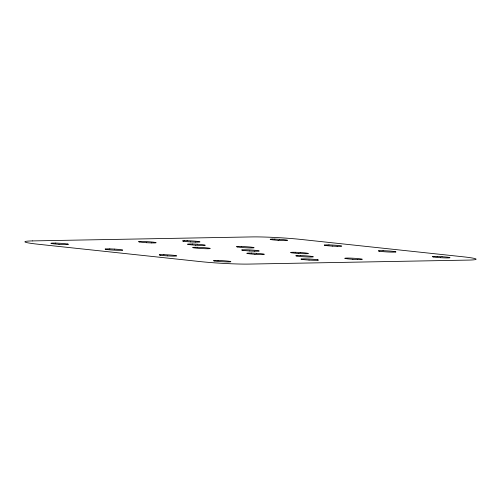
<?xml version="1.0" encoding="UTF-8"?>
<svg xmlns="http://www.w3.org/2000/svg" width="501" height="501" viewBox="0 0 501 501"><rect width="100%" height="100%" fill="white"/><g stroke="black" fill="none" stroke-linecap="round" stroke-linejoin="round"><path stroke-width="0.75" d="M32.684 240.906L251.834 236.917A34.726 2.123 3.3 0 1 268.705 237.192A34.982 2.136 3.3 0 1 288.551 238.319A34.732 2.123 3.3 0 1 300.807 239.415L463.174 256.8A34.726 2.123 3.3 0 1 474.56 258.485A34.982 2.136 3.3 0 1 474.723 259.712A34.726 2.123 3.3 0 1 468.316 260.094L249.172 264.083A34.732 2.123 3.3 0 1 232.295 263.808A34.982 2.136 3.3 0 1 212.449 262.681A34.726 2.123 3.3 0 1 200.193 261.585L37.825 244.2A34.732 2.123 3.3 0 1 26.44 242.515A34.976 2.136 3.3 0 1 26.277 241.288A34.732 2.123 3.3 0 1 32.684 240.906M271.21 239.628A8.68 0.532 3.3 0 0 273.414 239.916A8.68 0.532 3.3 0 0 278.187 240.305M272.131 239.096A8.68 0.532 3.3 0 0 270.221 239.271A8.749 0.532 3.3 0 0 271.179 239.622M272.187 239.096A8.68 0.532 3.3 0 1 274.855 239.115M279.677 239.334A8.68 0.532 3.3 0 1 286.578 240.01A8.749 0.532 3.3 0 1 287.561 240.361A8.68 0.532 3.3 0 1 283.015 240.524A8.749 0.532 3.3 0 1 278.13 240.305M274.786 239.109A8.749 0.532 3.3 0 1 279.646 239.328M337.135 246.317A8.68 0.532 3.3 0 0 341.688 246.154A8.749 0.532 3.3 0 0 340.718 245.797A8.68 0.532 3.3 0 0 333.798 245.127A8.749 0.532 3.3 0 0 328.906 244.901M332.307 246.097A8.68 0.532 3.3 0 1 327.585 245.709M324.416 245.07A8.68 0.532 3.3 0 1 328.969 244.908M337.117 246.317A8.749 0.532 3.3 0 1 332.251 246.097M324.31 245.064A8.749 0.532 3.3 0 0 325.299 245.415A8.68 0.532 3.3 0 0 327.535 245.709M395.809 251.947A8.68 0.532 3.3 0 1 391.256 252.109A8.749 0.532 3.3 0 1 386.377 251.89A8.68 0.532 3.3 0 1 379.526 251.22M378.543 250.863A8.68 0.532 3.3 0 1 383.096 250.707M379.426 251.208A8.749 0.532 3.3 0 1 378.43 250.857M383.027 250.694A8.749 0.532 3.3 0 1 387.887 250.913A8.68 0.532 3.3 0 1 394.819 251.596A8.749 0.532 3.3 0 1 395.828 251.947M440.554 257.689A8.68 0.532 3.3 0 1 433.653 257.013M432.664 256.656A8.68 0.532 3.3 0 1 437.223 256.499M442.045 256.712A8.68 0.532 3.3 0 1 448.946 257.389A8.749 0.532 3.3 0 1 449.954 257.739A8.68 0.532 3.3 0 1 445.376 257.902A8.749 0.532 3.3 0 1 440.498 257.683M433.547 257.007A8.749 0.532 3.3 0 1 432.551 256.65M437.154 256.487A8.749 0.532 3.3 0 1 442.014 256.706M59.03 244.294A8.68 0.532 3.3 0 1 52.135 243.618M51.146 243.267A8.68 0.532 3.3 0 1 55.699 243.104M67.428 243.993A8.68 0.532 3.3 0 0 60.527 243.317A8.742 0.532 3.3 0 0 55.636 243.091M58.98 244.288A8.742 0.532 3.3 0 0 63.846 244.507A8.68 0.532 3.3 0 0 68.418 244.35A8.742 0.532 3.3 0 0 67.447 243.993M52.035 243.611A8.742 0.532 3.3 0 1 51.046 243.254M122.538 250.143A8.68 0.532 3.3 0 1 117.986 250.3A8.742 0.532 3.3 0 1 113.107 250.087A8.68 0.532 3.3 0 1 106.256 249.41M105.266 249.06A8.68 0.532 3.3 0 1 109.819 248.897M114.654 249.116A8.68 0.532 3.3 0 1 121.549 249.786A8.742 0.532 3.3 0 1 122.557 250.143M106.156 249.404A8.742 0.532 3.3 0 1 105.166 249.047M109.757 248.884A8.742 0.532 3.3 0 1 114.623 249.103M167.259 255.879A8.68 0.532 3.3 0 1 160.358 255.203M159.368 254.852A8.68 0.532 3.3 0 1 163.921 254.69M167.228 255.879A8.742 0.532 3.3 0 0 172.087 256.099A8.68 0.532 3.3 0 0 174.749 256.111A8.68 0.532 3.3 0 0 176.659 255.936A8.742 0.532 3.3 0 0 175.688 255.579A8.68 0.532 3.3 0 0 168.756 254.909A8.742 0.532 3.3 0 0 163.883 254.683M160.282 255.197A8.742 0.532 3.3 0 1 159.287 254.84M214.484 260.996A8.68 0.532 3.3 0 0 221.379 261.672A8.749 0.532 3.3 0 0 226.208 261.891A8.68 0.532 3.3 0 0 228.876 261.91A8.68 0.532 3.3 0 0 230.779 261.729A8.749 0.532 3.3 0 0 229.815 261.372M218.054 260.482A8.68 0.532 3.3 0 0 213.495 260.645A8.749 0.532 3.3 0 0 214.428 260.996M218.004 260.476A8.749 0.532 3.3 0 1 222.87 260.695A8.68 0.532 3.3 0 1 227.598 261.09A8.68 0.532 3.3 0 1 229.796 261.378M254.934 254.283A8.68 0.532 3.3 0 1 248.039 253.606M247.049 253.255A8.68 0.532 3.3 0 1 251.602 253.093M256.431 253.312A8.68 0.532 3.3 0 1 263.332 253.988A8.742 0.532 3.3 0 1 264.34 254.339A8.68 0.532 3.3 0 1 259.762 254.502A8.742 0.532 3.3 0 1 254.884 254.283M247.939 253.6A8.742 0.532 3.3 0 1 246.949 253.249M251.54 253.086A8.742 0.532 3.3 0 1 256.399 253.306M254.621 251.208A8.68 0.532 3.3 0 0 259.174 251.045A8.749 0.532 3.3 0 0 258.209 250.688A8.68 0.532 3.3 0 0 251.289 250.018A8.749 0.532 3.3 0 0 246.392 249.792A8.68 0.532 3.3 0 0 241.908 249.961M249.792 250.988A8.68 0.532 3.3 0 1 242.897 250.312M254.602 251.208A8.749 0.532 3.3 0 1 249.736 250.988M242.785 250.306A8.749 0.532 3.3 0 1 241.795 249.949M205.053 245.252A8.68 0.532 3.3 0 1 200.494 245.415A8.749 0.532 3.3 0 1 195.615 245.196M195.672 245.196A8.68 0.532 3.3 0 1 188.771 244.519M187.787 244.169A8.68 0.532 3.3 0 1 192.34 244.006M197.162 244.225A8.68 0.532 3.3 0 1 204.064 244.901A8.749 0.532 3.3 0 1 205.072 245.252M188.664 244.513A8.749 0.532 3.3 0 1 187.668 244.156M192.271 243.993A8.749 0.532 3.3 0 1 197.131 244.212M297.018 256.105A8.68 0.532 3.3 0 0 303.913 256.781A8.749 0.532 3.3 0 0 308.722 257A8.68 0.532 3.3 0 0 313.294 256.838A8.749 0.532 3.3 0 0 312.33 256.481A8.68 0.532 3.3 0 0 305.41 255.811A8.749 0.532 3.3 0 0 300.519 255.585M296.028 255.754A8.68 0.532 3.3 0 1 300.581 255.591M296.918 256.099A8.749 0.532 3.3 0 1 295.922 255.748M309.042 260.075A8.68 0.532 3.3 0 1 302.147 259.405M301.157 259.048A8.68 0.532 3.3 0 1 305.71 258.892A8.749 0.532 3.3 0 1 310.526 259.098A8.68 0.532 3.3 0 1 317.434 259.781M309.011 260.075A8.749 0.532 3.3 0 0 313.87 260.295A8.68 0.532 3.3 0 0 316.532 260.313A8.68 0.532 3.3 0 0 318.442 260.132A8.749 0.532 3.3 0 0 317.471 259.781M302.059 259.399A8.749 0.532 3.3 0 1 301.07 259.042M308.146 253.544A8.68 0.532 3.3 0 1 303.593 253.706A8.742 0.532 3.3 0 1 298.715 253.487M298.765 253.487A8.68 0.532 3.3 0 1 291.864 252.811M290.881 252.46A8.68 0.532 3.3 0 1 295.433 252.297M300.262 252.517A8.68 0.532 3.3 0 1 307.163 253.193A8.742 0.532 3.3 0 1 308.171 253.544M291.77 252.805A8.742 0.532 3.3 0 1 290.78 252.448M295.371 252.291A8.742 0.532 3.3 0 1 300.231 252.51M357.72 259.499A8.68 0.532 3.3 0 0 362.273 259.336A8.749 0.532 3.3 0 0 361.302 258.979A8.68 0.532 3.3 0 0 354.389 258.309A8.749 0.532 3.3 0 0 349.491 258.084A8.68 0.532 3.3 0 0 345.001 258.253M352.892 259.28A8.68 0.532 3.3 0 1 345.991 258.604M357.701 259.499A8.749 0.532 3.3 0 1 352.836 259.28M345.89 258.597A8.749 0.532 3.3 0 1 344.895 258.247M151.521 242.916A8.68 0.532 3.3 0 0 156.074 242.753A8.742 0.532 3.3 0 0 155.103 242.396M146.693 242.697A8.68 0.532 3.3 0 1 139.798 242.021M138.808 241.67A8.68 0.532 3.3 0 1 143.361 241.507A8.742 0.532 3.3 0 1 148.158 241.72A8.68 0.532 3.3 0 1 155.085 242.403M151.502 242.916A8.742 0.532 3.3 0 1 146.643 242.697M139.698 242.014A8.742 0.532 3.3 0 1 138.702 241.664M193.912 247.813A8.68 0.532 3.3 0 0 200.813 248.49A8.742 0.532 3.3 0 0 205.623 248.709A8.68 0.532 3.3 0 0 210.195 248.546A8.742 0.532 3.3 0 0 209.224 248.189A8.68 0.532 3.3 0 0 202.31 247.519A8.742 0.532 3.3 0 0 197.419 247.294M192.923 247.463A8.68 0.532 3.3 0 1 197.482 247.3M193.818 247.807A8.742 0.532 3.3 0 1 192.829 247.456M184.468 240.687A8.68 0.532 3.3 0 0 182.558 240.868A8.742 0.532 3.3 0 0 183.523 241.219M195.352 242.115A8.68 0.532 3.3 0 0 199.905 241.958A8.742 0.532 3.3 0 0 198.935 241.601A8.68 0.532 3.3 0 0 192.021 240.931A8.742 0.532 3.3 0 0 187.13 240.699M190.524 241.902A8.68 0.532 3.3 0 1 183.623 241.225M184.525 240.693A8.68 0.532 3.3 0 1 187.192 240.712M195.334 242.115A8.742 0.532 3.3 0 1 190.474 241.902M237.743 247.018A8.68 0.532 3.3 0 0 244.645 247.694A8.742 0.532 3.3 0 0 249.454 247.914A8.68 0.532 3.3 0 0 254.026 247.751A8.742 0.532 3.3 0 0 253.055 247.394M236.754 246.667A8.68 0.532 3.3 0 1 241.307 246.505M253.036 247.394A8.68 0.532 3.3 0 0 246.141 246.724A8.742 0.532 3.3 0 0 241.25 246.498M237.649 247.012A8.742 0.532 3.3 0 1 236.654 246.655"/></g></svg>
